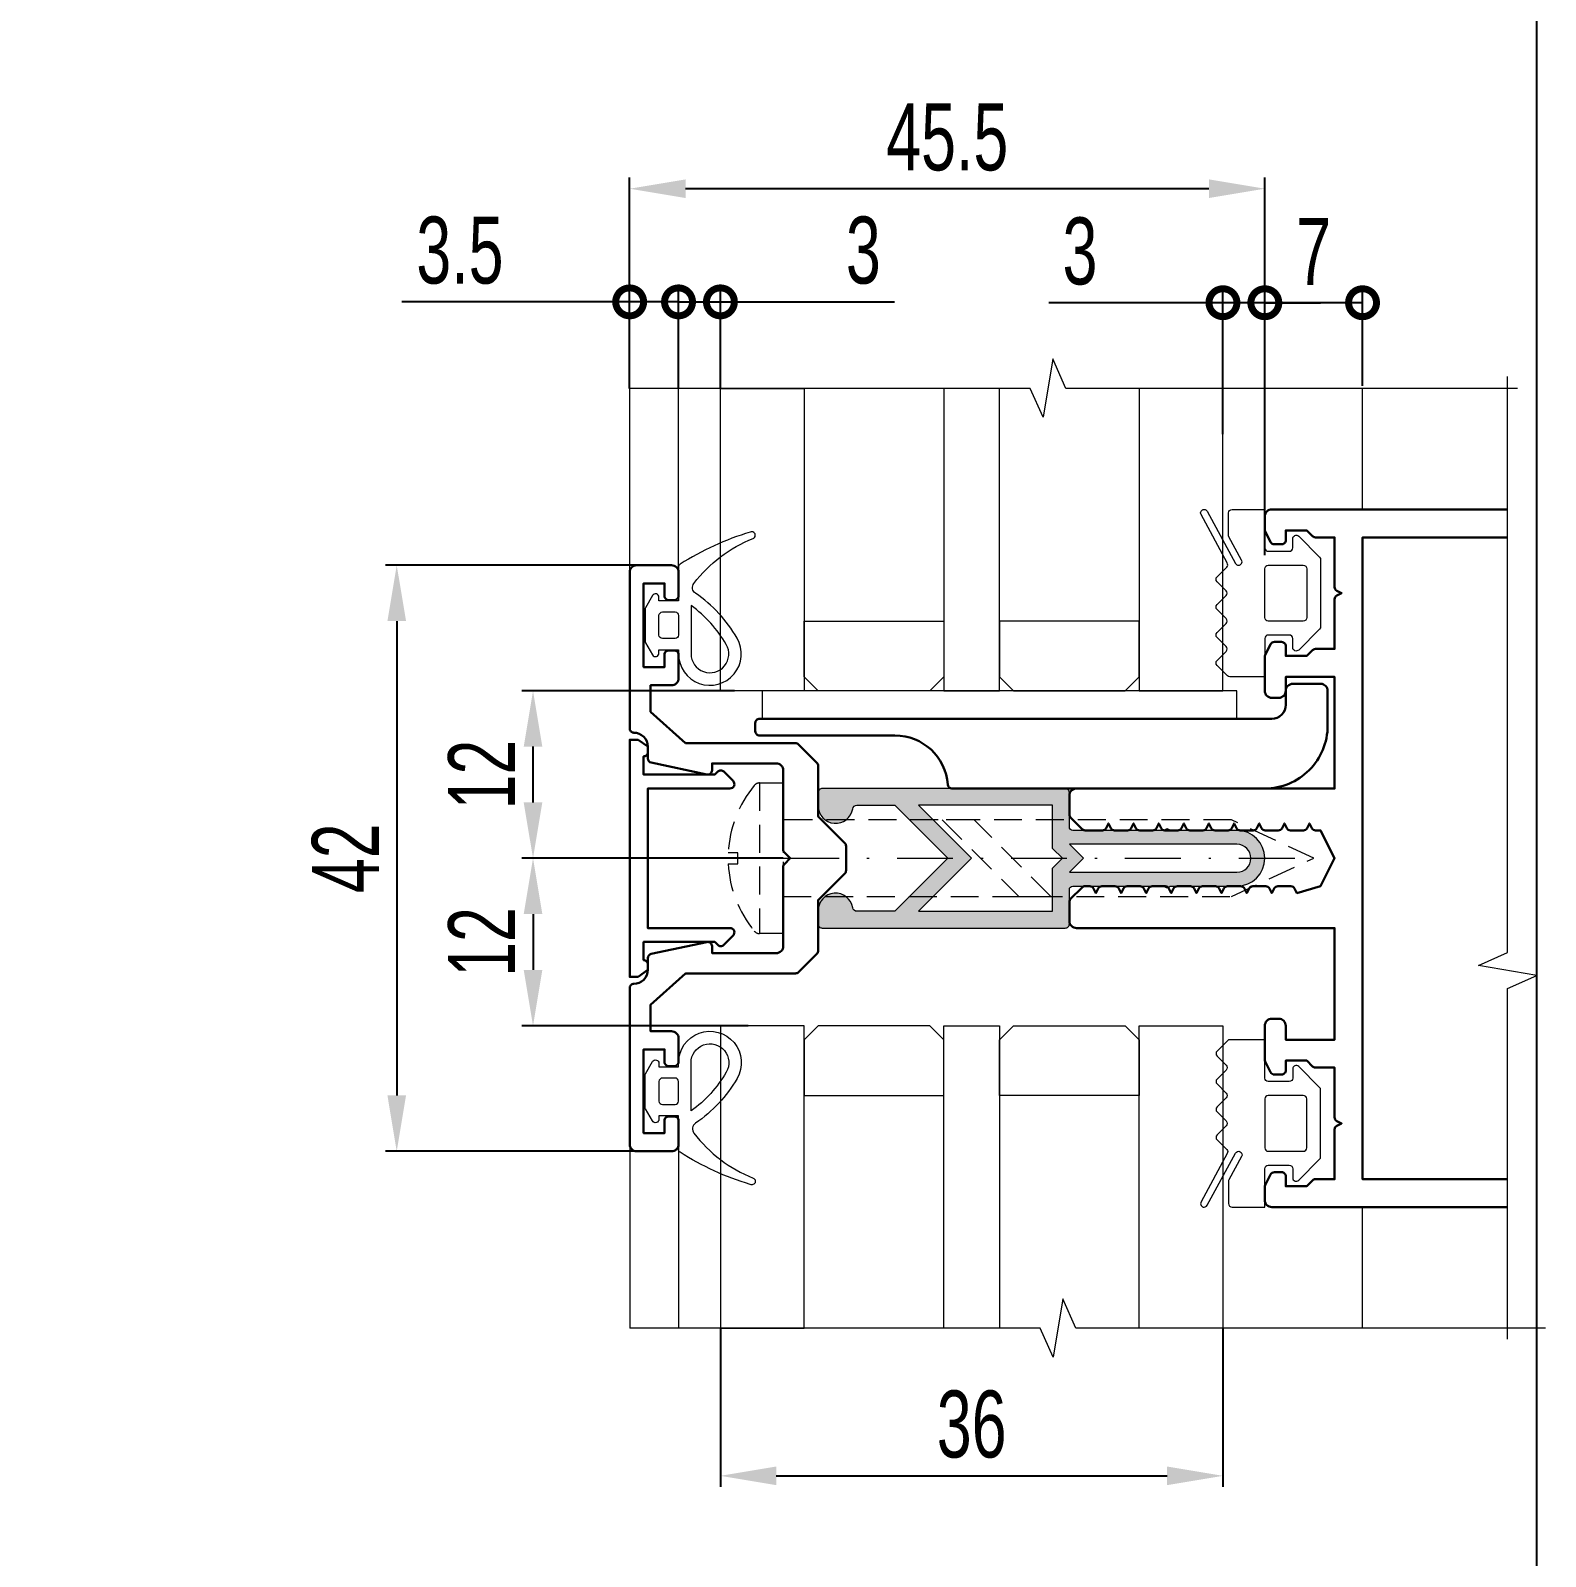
# Model space of a CAD drawing. Extents: x -37 to 8820, y -336 to 478.
# Drawn here: x 8312.6 to 8380.4, y 138.5 to 206.9 of the extents above; entities that cross this region are included whole.
import ezdxf

# ---------------------------------------------------------------- set-up
doc = ezdxf.new("R2010")
doc.units = 0
doc.header["$LTSCALE"] = 5
doc.linetypes.add('DASHDOT', pattern=[1, 0.5, -0.25, 0, -0.25])
doc.linetypes.add('HIDDEN', pattern=[0.375, 0.25, -0.125])
doc.layers.get('0').update_dxf_attribs({"linetype": 'CONTINUOUS', "lineweight": 30})
doc.layers.get('DEFPOINTS').update_dxf_attribs({"linetype": 'CONTINUOUS'})
for name, color, linetype, lineweight in [('1', 6, 'DASHDOT', 13), ('2', 3, 'HIDDEN', 13), ('3', 1, 'CONTINUOUS', 20), ('Dimentions', 5, 'CONTINUOUS', 15), ('Glass', 5, 'CONTINUOUS', 20), ('Зигзаг', 1, 'CONTINUOUS', 15), ('Конструкции', 252, 'CONTINUOUS', 20), ('Подкладки', 1, 'CONTINUOUS', 20), ('Уплотнители', 1, 'CONTINUOUS', 20), ('Штриховка', 1, 'CONTINUOUS', 5)]:
    doc.layers.add(name, color=color, linetype=linetype, lineweight=lineweight)
doc.layers.add('Скрытые', color=14, linetype='CONTINUOUS', plot=False)
doc.styles.add('3', font='RUSS.SHX', dxfattribs={"width": 0.7, "height": 3})
doc.styles.add('4', font='RUSS.shx', dxfattribs={"width": 0.7, "height": 3.5})
doc.dimstyles.new('MX1_6', dxfattribs={"dimtxt": 3, "dimasz": 2.5, "dimexe": 0.5, "dimexo": 0, "dimgap": 0.8, "dimtad": 1, "dimlfac": 1.6, "dimdsep": 46, "dimtxsty": '3', "dimcen": 0, "dimclrd": 256, "dimclre": 256, "dimclrt": 256, "dimaunit": 1, "dimadec": 0, "dimazin": 0, "dimtfac": 1, "dimtmove": 0, "dimatfit": 1, "dimfxl": 1, "dimtvp": 1, "dimtolj": 1, "dimtzin": 0, "dimarcsym": 0})

# ---------------------------------------------------------------- blocks, each defined once
blk = doc.blocks.new('_DotSmall')
at = {"color": 0, "linetype": 'ByBlock', "const_width": 0.5}
blk.add_lwpolyline([(-0.0625, 0, 1), (0.0625, 0, 1)], format="xyb", close=True, dxfattribs=at)
blk = doc.blocks.new('*D182')
at = {"layer": 'DEFPOINTS', "color": 0, "linetype": 'Continuous', "transparency": 16777216}
for p in [(8367.817, 194.706), (8365.942, 188.82), (8367.817, 183.397)]:
    blk.add_point(p, dxfattribs=at)
at = {"layer": 'Dimentions', "linetype": 'Continuous', "lineweight": -2, "transparency": 16777216}
for p, q in [((8365.942, 188.82), (8365.942, 195.206)), ((8367.817, 183.397), (8367.817, 195.206)), ((8365.942, 194.706), (8358.142, 194.706)), ((8367.817, 194.706), (8365.942, 194.706)), ((8367.817, 194.706), (8370.317, 194.706))]:
    blk.add_line(p, q, dxfattribs=at)
at = {"layer": 'Dimentions', "linetype": 'Continuous', "lineweight": -2, "transparency": 16777216, "xscale": 2.5, "yscale": 2.5, "zscale": 2.5}
blk.add_blockref('_DotSmall', (8365.942, 194.706), dxfattribs=at)
at = {"layer": 'Dimentions', "linetype": 'Continuous', "lineweight": -2, "transparency": 16777216, "xscale": 2.5, "yscale": 2.5, "zscale": 2.5, "rotation": 180}
blk.add_blockref('_DotSmall', (8367.817, 194.706), dxfattribs=at)
at = {"layer": 'Dimentions', "linetype": 'Continuous', "transparency": 16777216, "insert": (8359.542, 197.006), "char_height": 3, "attachment_point": 5, "style": '3'}
blk.add_mtext('\\A1;3', dxfattribs=at)
blk = doc.blocks.new('*D183')
at = {"layer": 'DEFPOINTS', "color": 0, "linetype": 'Continuous', "transparency": 16777216}
for p in [(8339.379, 199.813), (8367.817, 194.706), (8339.379, 190.87)]:
    blk.add_point(p, dxfattribs=at)
at = {"layer": 'Dimentions', "linetype": 'Continuous', "lineweight": -2, "transparency": 16777216}
for p, q in [((8339.379, 190.87), (8339.379, 200.313)), ((8367.817, 194.706), (8367.817, 200.313)), ((8365.317, 199.813), (8341.879, 199.813))]:
    blk.add_line(p, q, dxfattribs=at)
at = {"layer": 'Dimentions', "linetype": 'Continuous', "transparency": 16777216}
for points in [[(8341.879, 200.23), (8341.879, 199.396), (8339.379, 199.813)], [(8365.317, 200.23), (8365.317, 199.396), (8367.817, 199.813)]]:
    blk.add_solid(points, dxfattribs=at)
at = {"layer": 'Dimentions', "linetype": 'Continuous', "transparency": 16777216, "insert": (8353.598, 202.113), "char_height": 3, "attachment_point": 5, "style": '3'}
blk.add_mtext('\\A1;45.5', dxfattribs=at)
blk = doc.blocks.new('*D184')
at = {"layer": 'DEFPOINTS', "color": 0, "linetype": 'Continuous', "transparency": 16777216}
for p in [(8343.442, 148.774), (8365.942, 148.774), (8365.942, 142.161)]:
    blk.add_point(p, dxfattribs=at)
at = {"layer": 'Dimentions', "linetype": 'Continuous', "lineweight": -2, "transparency": 16777216}
for p, q in [((8343.442, 148.774), (8343.442, 141.661)), ((8365.942, 148.774), (8365.942, 141.661)), ((8345.942, 142.161), (8363.442, 142.161))]:
    blk.add_line(p, q, dxfattribs=at)
at = {"layer": 'Dimentions', "linetype": 'Continuous', "transparency": 16777216}
for points in [[(8345.942, 142.577), (8345.942, 141.744), (8343.442, 142.161)], [(8363.442, 142.577), (8363.442, 141.744), (8365.942, 142.161)]]:
    blk.add_solid(points, dxfattribs=at)
at = {"layer": 'Dimentions', "linetype": 'Continuous', "transparency": 16777216, "insert": (8354.692, 144.461), "char_height": 3, "attachment_point": 5, "style": '3'}
blk.add_mtext('\\A1;36', dxfattribs=at)
blk = doc.blocks.new('*D185')
at = {"layer": 'DEFPOINTS', "color": 0, "linetype": 'Continuous', "transparency": 16777216}
for p in [(8367.817, 194.706), (8367.817, 190.986), (8372.192, 190.986)]:
    blk.add_point(p, dxfattribs=at)
at = {"layer": 'Dimentions', "linetype": 'Continuous', "lineweight": -2, "transparency": 16777216}
for p, q in [((8367.817, 190.986), (8367.817, 195.206)), ((8372.192, 190.986), (8372.192, 195.206)), ((8372.192, 194.706), (8367.817, 194.706))]:
    blk.add_line(p, q, dxfattribs=at)
at = {"layer": 'Dimentions', "linetype": 'Continuous', "lineweight": -2, "transparency": 16777216, "xscale": 2.5, "yscale": 2.5, "zscale": 2.5, "rotation": 180}
blk.add_blockref('_DotSmall', (8367.817, 194.706), dxfattribs=at)
at = {"layer": 'Dimentions', "linetype": 'Continuous', "lineweight": -2, "transparency": 16777216, "xscale": 2.5, "yscale": 2.5, "zscale": 2.5}
blk.add_blockref('_DotSmall', (8372.192, 194.706), dxfattribs=at)
at = {"layer": 'Dimentions', "linetype": 'Continuous', "transparency": 16777216, "insert": (8370.004, 197.006), "char_height": 3, "attachment_point": 5, "style": '3'}
blk.add_mtext('\\A1;7', dxfattribs=at)
blk = doc.blocks.new('*D193')
at = {"layer": 'DEFPOINTS', "color": 0, "linetype": 'Continuous', "transparency": 16777216}
for p in [(8343.442, 194.744), (8341.567, 190.87), (8343.442, 190.87)]:
    blk.add_point(p, dxfattribs=at)
at = {"layer": 'Dimentions', "linetype": 'Continuous', "lineweight": -2, "transparency": 16777216}
for p, q in [((8341.567, 190.87), (8341.567, 195.244)), ((8343.442, 190.87), (8343.442, 195.244)), ((8341.567, 194.744), (8339.067, 194.744)), ((8341.567, 194.744), (8343.442, 194.744)), ((8343.442, 194.744), (8351.242, 194.744))]:
    blk.add_line(p, q, dxfattribs=at)
at = {"layer": 'Dimentions', "linetype": 'Continuous', "lineweight": -2, "transparency": 16777216, "xscale": 2.5, "yscale": 2.5, "zscale": 2.5}
blk.add_blockref('_DotSmall', (8341.567, 194.744), dxfattribs=at)
at = {"layer": 'Dimentions', "linetype": 'Continuous', "lineweight": -2, "transparency": 16777216, "xscale": 2.5, "yscale": 2.5, "zscale": 2.5, "rotation": 180}
blk.add_blockref('_DotSmall', (8343.442, 194.744), dxfattribs=at)
at = {"layer": 'Dimentions', "linetype": 'Continuous', "transparency": 16777216, "insert": (8349.842, 197.044), "char_height": 3, "attachment_point": 5, "style": '3'}
blk.add_mtext('\\A1;3', dxfattribs=at)
blk = doc.blocks.new('KP45571')
at = {"lineweight": -2, "flags": 128}
blk.add_lwpolyline([(6.21, -5.01, -0.414214), (6.21, -5.44), (5.54, -6.11, -0.668179), (5, -5.88), (5, 0), (-5, 0), (-5, -5.88, -0.668179), (-5.54, -6.11), (-6.21, -5.44, -0.414214), (-6.21, -5.01), (-6, -4.8), (-6, 0.3), (-7.3, 0.3), (-7.3, 0.3, -0.414214), (-7.6, 0), (-8, 0), (-8.5, 0.7), (-8.5, 1.3), (8.5, 1.3), (8.5, 0.7), (8, 0), (7.6, 0, -0.414214), (7.3, 0.3), (6, 0.3), (6, -4.8)], format="xyb", close=True, dxfattribs=at)
at = {"layer": '3', "style": '4', "width": 0.7, "flags": 3}
blk.add_attdef('КП45571', (0, 1.3), '', height=3.5, dxfattribs=at)
blk = doc.blocks.new('*D194')
at = {"layer": 'DEFPOINTS', "color": 0, "linetype": 'Continuous', "transparency": 16777216}
for p in [(8339.379, 194.744), (8339.379, 190.87), (8341.567, 190.87)]:
    blk.add_point(p, dxfattribs=at)
at = {"layer": 'Dimentions', "linetype": 'Continuous', "lineweight": -2, "transparency": 16777216}
for p, q in [((8339.379, 190.87), (8339.379, 195.244)), ((8341.567, 190.87), (8341.567, 195.244)), ((8339.379, 194.744), (8329.179, 194.744)), ((8341.567, 194.744), (8339.379, 194.744)), ((8341.567, 194.744), (8344.067, 194.744))]:
    blk.add_line(p, q, dxfattribs=at)
at = {"layer": 'Dimentions', "linetype": 'Continuous', "lineweight": -2, "transparency": 16777216, "xscale": 2.5, "yscale": 2.5, "zscale": 2.5}
blk.add_blockref('_DotSmall', (8339.379, 194.744), dxfattribs=at)
at = {"layer": 'Dimentions', "linetype": 'Continuous', "lineweight": -2, "transparency": 16777216, "xscale": 2.5, "yscale": 2.5, "zscale": 2.5, "rotation": 180}
blk.add_blockref('_DotSmall', (8341.567, 194.744), dxfattribs=at)
at = {"layer": 'Dimentions', "linetype": 'Continuous', "transparency": 16777216, "insert": (8331.779, 197.044), "char_height": 3, "attachment_point": 5, "style": '3'}
blk.add_mtext('\\A1;3.5', dxfattribs=at)
blk = doc.blocks.new('*D195')
at = {"layer": 'DEFPOINTS', "color": 0, "transparency": 16777216}
for p in [(8335.052, 177.322), (8344.067, 177.322), (8346.254, 169.822)]:
    blk.add_point(p, dxfattribs=at)
at = {"layer": 'Dimentions', "lineweight": -2, "transparency": 16777216}
for p, q in [((8344.067, 177.322), (8334.552, 177.322)), ((8335.052, 172.322), (8335.052, 174.822)), ((8346.254, 169.822), (8334.552, 169.822))]:
    blk.add_line(p, q, dxfattribs=at)
at = {"layer": 'Dimentions', "transparency": 16777216}
for points in [[(8334.635, 174.822), (8335.469, 174.822), (8335.052, 177.322)], [(8334.635, 172.322), (8335.469, 172.322), (8335.052, 169.822)]]:
    blk.add_solid(points, dxfattribs=at)
at = {"layer": 'Dimentions', "transparency": 16777216, "insert": (8332.752, 173.572), "char_height": 3, "attachment_point": 5, "rotation": 90, "style": '3'}
blk.add_mtext('\\A1;12', dxfattribs=at)
blk = doc.blocks.new('*D196')
at = {"layer": 'DEFPOINTS', "color": 0, "transparency": 16777216}
for p in [(8346.254, 169.822), (8335.052, 162.322), (8344.692, 162.322)]:
    blk.add_point(p, dxfattribs=at)
at = {"layer": 'Dimentions', "lineweight": -2, "transparency": 16777216}
for p, q in [((8346.254, 169.822), (8334.552, 169.822)), ((8335.052, 167.322), (8335.052, 164.822)), ((8344.692, 162.322), (8334.552, 162.322))]:
    blk.add_line(p, q, dxfattribs=at)
at = {"layer": 'Dimentions', "transparency": 16777216}
for points in [[(8334.635, 167.322), (8335.469, 167.322), (8335.052, 169.822)], [(8334.635, 164.822), (8335.469, 164.822), (8335.052, 162.322)]]:
    blk.add_solid(points, dxfattribs=at)
at = {"layer": 'Dimentions', "transparency": 16777216, "insert": (8332.752, 166.072), "char_height": 3, "attachment_point": 5, "rotation": 90, "style": '3'}
blk.add_mtext('\\A1;12', dxfattribs=at)
blk = doc.blocks.new('*D197')
at = {"layer": 'DEFPOINTS', "color": 0, "transparency": 16777216}
for p in [(8339.692, 182.947), (8328.95, 156.697), (8339.692, 156.697)]:
    blk.add_point(p, dxfattribs=at)
at = {"layer": 'Dimentions', "lineweight": -2, "transparency": 16777216}
for p, q in [((8339.692, 182.947), (8328.45, 182.947)), ((8328.95, 180.447), (8328.95, 159.197)), ((8339.692, 156.697), (8328.45, 156.697))]:
    blk.add_line(p, q, dxfattribs=at)
at = {"layer": 'Dimentions', "transparency": 16777216}
for points in [[(8328.534, 180.447), (8329.367, 180.447), (8328.95, 182.947)], [(8328.534, 159.197), (8329.367, 159.197), (8328.95, 156.697)]]:
    blk.add_solid(points, dxfattribs=at)
at = {"layer": 'Dimentions', "transparency": 16777216, "insert": (8326.65, 169.822), "char_height": 3, "attachment_point": 5, "rotation": 90, "style": '3'}
blk.add_mtext('\\A1;42', dxfattribs=at)

msp = doc.modelspace()

# ---------------------------------------------------------------- hatches: boundary and pattern name
at = {"layer": 'Штриховка'}
h = msp.add_hatch(color=256, dxfattribs=at)
h.dxf.hatch_style = 1
edge = h.paths.add_edge_path(flags=16)
edge.add_line((8359.692, 169.822), (8359.067, 169.197))
edge.add_line((8359.067, 169.197), (8366.567, 169.197))
edge.add_arc((8366.567, 169.822), 0.625, 270, 450)
edge.add_line((8366.567, 170.447), (8359.067, 170.447))
edge.add_line((8359.067, 170.447), (8359.692, 169.822))
h.paths.add_polyline_path([(8358.317, 169.3827), (8358.7563, 169.822), (8358.317, 170.2614), (8358.317, 172.197), (8352.3151, 172.197), (8354.6901, 169.822), (8352.3151, 167.447), (8358.317, 167.447)], flags=16)
edge = h.paths.add_edge_path()
edge.add_line((8359.067, 166.8845), (8359.067, 168.4158))
edge.add_arc((8359.2232, 168.4158), 0.1562, 90, 180, ccw=False)
edge.add_line((8359.2232, 168.572), (8363.317, 168.572))
edge.add_arc((8363.442, 168.6658), 0.1562, 216.869898, 323.130102)
edge.add_line((8363.567, 168.572), (8366.567, 168.572))
edge.add_arc((8366.567, 169.822), 1.25, 270, 450)
edge.add_line((8366.567, 171.072), (8363.567, 171.072))
edge.add_arc((8363.442, 170.9783), 0.1562, 36.869898, 143.130102)
edge.add_line((8363.317, 171.072), (8359.2232, 171.072))
edge.add_arc((8359.2232, 171.2283), 0.1562, 180, 270, ccw=False)
edge.add_line((8359.067, 171.2283), (8359.067, 172.7595))
edge.add_arc((8358.8795, 172.7595), 0.1875, 0, 90)
edge.add_line((8358.8795, 172.947), (8348.0045, 172.947))
edge.add_arc((8348.0045, 172.7595), 0.1875, 90, 180)
edge.add_line((8347.817, 172.7595), (8347.817, 172.1658))
edge.add_arc((8348.5982, 172.1658), 0.7812, 180, 350.718201)
edge.add_arc((8349.5543, 172.0095), 0.1875, 90, 170.718201, ccw=False)
edge.add_line((8349.5543, 172.197), (8351.2545, 172.197))
edge.add_line((8351.2545, 172.197), (8353.6295, 169.822))
edge.add_line((8353.6295, 169.822), (8351.2545, 167.447))
edge.add_line((8351.2545, 167.447), (8349.5543, 167.447))
edge.add_arc((8349.5543, 167.6345), 0.1875, 189.281799, 270, ccw=False)
edge.add_arc((8348.5982, 167.4783), 0.7812, 9.281799, 180)
edge.add_line((8347.817, 167.4783), (8347.817, 166.8845))
edge.add_arc((8348.0045, 166.8845), 0.1875, 180, 270)
edge.add_line((8348.0045, 166.697), (8358.8795, 166.697))
edge.add_arc((8358.8795, 166.8845), 0.1875, 270, 360)

# ---------------------------------------------------------------- linework, layer by layer
msp.add_lwpolyline([(8378.6821, 154.197), (8368.1295, 154.197, -0.4142136), (8367.817, 154.5095), (8367.817, 155.0903, -0.1164338), (8367.8368, 155.1741), (8368.0777, 155.6559, -0.284079), (8368.2454, 155.7595), (8368.567, 155.7595, -0.4142136), (8368.7545, 155.572), (8368.7545, 155.1345), (8369.692, 155.1345), (8369.9496, 155.3921, -0.1989124), (8370.0821, 155.447), (8370.942, 155.447), (8370.942, 157.6749, -0.284079), (8371.0456, 157.8426), (8371.2545, 157.947), (8371.0456, 158.0515, -0.284079), (8370.942, 158.2192), (8370.942, 160.447), (8370.0821, 160.447, -0.1989124), (8369.9496, 160.502), (8369.692, 160.7595), (8368.7545, 160.7595), (8368.7545, 160.322, -0.4142136), (8368.567, 160.1345), (8368.2454, 160.1345, -0.284079), (8368.0777, 160.2382), (8367.8368, 160.72, -0.1164338), (8367.817, 160.8038), (8367.817, 162.322, -0.4142136), (8368.1295, 162.6345), (8368.442, 162.6345, -0.4142136), (8368.7545, 162.322), (8368.7545, 161.697), (8370.942, 161.697), (8370.942, 166.697), (8359.3795, 166.697, -0.4142136), (8359.067, 167.0095), (8359.067, 167.8694, -0.1989124), (8359.1219, 168.002), (8359.6371, 168.5171, -0.1989124), (8359.7696, 168.572), (8359.9823, 168.572, -0.284079), (8360.15, 168.4684), (8360.2545, 168.2595), (8360.3589, 168.4684, -0.284079), (8360.5266, 168.572), (8361.1073, 168.572, -0.284079), (8361.275, 168.4684), (8361.3795, 168.2595), (8361.4839, 168.4684, -0.284079), (8361.6516, 168.572), (8362.2323, 168.572, -0.284079), (8362.4, 168.4684), (8362.5045, 168.2595), (8362.6089, 168.4684, -0.284079), (8362.7766, 168.572), (8363.3573, 168.572, -0.284079), (8363.525, 168.4684), (8363.6295, 168.2595), (8363.7339, 168.4684, -0.284079), (8363.9016, 168.572), (8364.4823, 168.572, -0.284079), (8364.65, 168.4684), (8364.7545, 168.2595), (8364.8589, 168.4684, -0.284079), (8365.0266, 168.572), (8365.6073, 168.572, -0.284079), (8365.775, 168.4684), (8365.8795, 168.2595), (8365.9839, 168.4684, -0.284079), (8366.1516, 168.572), (8366.7323, 168.572, -0.284079), (8366.9, 168.4684), (8367.0045, 168.2595), (8367.1089, 168.4684, -0.284079), (8367.2766, 168.572), (8367.8573, 168.572, -0.284079), (8368.025, 168.4684), (8368.1295, 168.2595), (8368.2339, 168.4684, -0.284079), (8368.4016, 168.572), (8368.9823, 168.572, -0.284079), (8369.15, 168.4684), (8369.2545, 168.2595), (8370.317, 168.572), (8370.942, 169.822), (8370.317, 171.072), (8370.0891, 171.072, -0.284079), (8369.9214, 171.1757), (8369.817, 171.3845), (8369.7125, 171.1757, -0.284079), (8369.5448, 171.072), (8368.9641, 171.072, -0.284079), (8368.7964, 171.1757), (8368.692, 171.3845), (8368.5875, 171.1757, -0.284079), (8368.4198, 171.072), (8367.8391, 171.072, -0.284079), (8367.6714, 171.1757), (8367.567, 171.3845), (8367.4625, 171.1757, -0.284079), (8367.2948, 171.072), (8366.7141, 171.072, -0.284079), (8366.5464, 171.1757), (8366.442, 171.3845), (8366.3375, 171.1757, -0.284079), (8366.1698, 171.072), (8365.5891, 171.072, -0.284079), (8365.4214, 171.1757), (8365.317, 171.3845), (8365.2125, 171.1757, -0.284079), (8365.0448, 171.072), (8364.4641, 171.072, -0.284079), (8364.2964, 171.1757), (8364.192, 171.3845), (8364.0875, 171.1757, -0.284079), (8363.9198, 171.072), (8363.3391, 171.072, -0.284079), (8363.1714, 171.1757), (8363.067, 171.3845), (8362.9625, 171.1757, -0.284079), (8362.7948, 171.072), (8362.2141, 171.072, -0.284079), (8362.0464, 171.1757), (8361.942, 171.3845), (8361.8375, 171.1757, -0.284079), (8361.6698, 171.072), (8361.0891, 171.072, -0.284079), (8360.9214, 171.1757), (8360.817, 171.3845), (8360.7125, 171.1757, -0.284079), (8360.5448, 171.072), (8359.7696, 171.072, -0.1989124), (8359.6371, 171.127), (8359.1219, 171.6421, -0.1989124), (8359.067, 171.7747), (8359.067, 172.6345, -0.4142136), (8359.3795, 172.947), (8370.942, 172.947), (8370.942, 177.947), (8368.7545, 177.947), (8368.7545, 177.322, -0.4142136), (8368.442, 177.0095), (8368.1295, 177.0095, -0.4142136), (8367.817, 177.322), (8367.817, 178.8403, -0.1164338), (8367.8368, 178.9241), (8368.0777, 179.4059, -0.284079), (8368.2454, 179.5095), (8368.567, 179.5095, -0.4142136), (8368.7545, 179.322), (8368.7545, 178.8845), (8369.692, 178.8845), (8369.9496, 179.1421, -0.1989124), (8370.0821, 179.197), (8370.942, 179.197), (8370.942, 181.4249, -0.284079), (8371.0456, 181.5926), (8371.2545, 181.697), (8371.0456, 181.8015, -0.284079), (8370.942, 181.9692), (8370.942, 184.197), (8370.0821, 184.197, -0.1989124), (8369.9496, 184.252), (8369.692, 184.5095), (8368.7545, 184.5095), (8368.7545, 184.072, -0.4142136), (8368.567, 183.8845), (8368.2454, 183.8845, -0.284079), (8368.0777, 183.9882), (8367.8368, 184.47, -0.1164338), (8367.817, 184.5538), (8367.817, 185.1345, -0.4142136), (8368.1295, 185.447), (8378.6821, 185.447)], format="xyb")
msp.add_lwpolyline([(8378.6821, 155.447), (8372.192, 155.447), (8372.192, 184.197), (8378.6821, 184.197)])
for points in [[(8341.567, 177.8845), (8341.567, 178.947, 0.4142136), (8341.3795, 179.1345), (8341.1295, 179.1345, 0.4142136), (8340.942, 178.947), (8340.942, 178.3845), (8340.0045, 178.3845), (8340.0045, 182.1345), (8340.942, 182.1345), (8340.942, 181.572, 0.4142136), (8341.1295, 181.3845), (8341.3795, 181.3845, 0.4142136), (8341.567, 181.572), (8341.567, 182.6345, 0.4142136), (8341.2545, 182.947), (8339.692, 182.947, 0.4142136), (8339.3795, 182.6345), (8339.3795, 175.6345, 0.4142136), (8339.567, 175.447, -0.4142136), (8340.192, 174.822), (8340.192, 174.2909, 0.3541186), (8340.3405, 174.1075), (8342.8405, 173.5761, 0.4769755), (8343.067, 173.7595), (8343.067, 174.072), (8345.942, 174.072, -0.4142136), (8346.2545, 173.7595), (8346.2545, 170.2122, 0.1989124), (8346.3094, 170.0796), (8346.567, 169.822), (8346.3094, 169.5645, 0.1989124), (8346.2545, 169.4319), (8346.2545, 165.8845, -0.4142136), (8345.942, 165.572), (8343.067, 165.572), (8343.067, 165.8845, 0.4769755), (8342.8405, 166.068), (8340.3405, 165.5366, 0.3541186), (8340.192, 165.3532), (8340.192, 164.822, -0.4142136), (8339.567, 164.197, 0.4142136), (8339.3795, 164.0095), (8339.3795, 157.0095, 0.4142136), (8339.692, 156.697), (8341.2545, 156.697, 0.4142136), (8341.567, 157.0095), (8341.567, 158.072, 0.4142136), (8341.3795, 158.2595), (8341.1295, 158.2595, 0.4142136), (8340.942, 158.072), (8340.942, 157.5095), (8340.0045, 157.5095), (8340.0045, 161.2595), (8340.942, 161.2595), (8340.942, 160.697, 0.4142136), (8341.1295, 160.5095), (8341.3795, 160.5095, 0.4142136), (8341.567, 160.697), (8341.567, 161.7595, 0.4142136), (8341.2545, 162.072), (8340.317, 162.072), (8340.3168, 163.2595), (8341.8795, 164.6658), (8346.8018, 164.6658, 0.1989124), (8346.9344, 164.7207), (8347.7621, 165.5484, 0.1989124), (8347.817, 165.681), (8347.817, 167.947), (8349.0121, 169.1421, 0.1989124), (8349.067, 169.2747), (8349.067, 170.3694, 0.1989124), (8349.0121, 170.502), (8347.817, 171.697), (8347.817, 173.9631, 0.1989124), (8347.7621, 174.0957), (8346.9344, 174.9234, 0.1989124), (8346.8018, 174.9783), (8341.8795, 174.9783), (8340.317, 176.3845), (8340.317, 177.572), (8341.2545, 177.572, 0.4142136)], [(8351.2545, 175.322), (8345.192, 175.322, -0.4142136), (8345.0045, 175.5095), (8345.0045, 175.8845, -0.4142136), (8345.192, 176.072), (8368.1295, 176.072, 0.4142136), (8368.7545, 176.697), (8368.7545, 177.322, -0.4142136), (8369.067, 177.6345), (8370.317, 177.6345, -0.4142136), (8370.6295, 177.322), (8370.6295, 175.7595, -0.4142136), (8367.817, 172.947), (8353.8101, 172.947, -0.3929223), (8353.6231, 173.1208, 0.3929223)]]:
    msp.add_lwpolyline(points, format="xyb", close=True)
at = {"layer": '1'}
msp.add_line((8346.2545, 169.822), (8370.0045, 169.822), dxfattribs=at)
at = {"layer": '2'}
msp.add_line((8345.1984, 173.197), (8345.1984, 166.447), dxfattribs=at)
msp.add_lwpolyline([(8343.7916, 170.0677, -0.1618489), (8344.9574, 173.0834, -0.2238875), (8345.1984, 173.197), (8346.2545, 173.197), (8346.2545, 166.447), (8345.1984, 166.447, -0.2238875), (8344.9574, 166.5607, -0.1618489), (8343.7916, 169.5764), (8344.2293, 169.5764), (8344.2293, 170.0677)], format="xyb", close=True, dxfattribs=at)
for points in [[(8346.2545, 168.1033), (8366.3186, 168.1033), (8370.0045, 169.822), (8366.3186, 171.5408), (8346.2545, 171.5408)], [(8353.3727, 171.5408), (8356.8102, 168.1033), (8358.2425, 168.1033), (8354.805, 171.5408)]]:
    msp.add_lwpolyline(points, close=True, dxfattribs=at)
at = {"layer": '3'}
for points in [[(8344.9061, 184.1457, 1.0422603), (8344.7786, 184.4307, 0.0693865), (8341.6392, 182.9935, 0.2561217), (8341.567, 182.8617), (8341.567, 181.3533), (8340.692, 181.3533), (8340.692, 181.5095, 0.767327), (8340.4004, 181.5877), (8340.0879, 181.0464, 0.1316525), (8340.067, 180.9683), (8340.067, 179.5508, 0.1316525), (8340.0879, 179.4727), (8340.4004, 178.9314, 0.767327), (8340.692, 179.0095), (8340.692, 179.1658), (8341.567, 179.1658), (8341.567, 178.9783, 1.3063117), (8344.1878, 179.687, 0.1106677), (8342.3276, 181.6894, -0.4292729), (8342.2562, 182.1369, -0.1354475)], [(8342.1295, 178.9783, 1.3063117), (8343.702, 179.4035, 0.1041186), (8342.1295, 181.1408)], [(8341.567, 180.697), (8341.567, 179.822, -0.4142136), (8341.4107, 179.6658), (8340.8482, 179.6658, -0.4142136), (8340.692, 179.822), (8340.692, 180.697, -0.4142136), (8340.8482, 180.8533), (8341.4107, 180.8533, -0.4142136)], [(8359.067, 166.8845), (8359.067, 168.4158, -0.4142136), (8359.2232, 168.572), (8363.317, 168.572, 0.5), (8363.567, 168.572), (8366.567, 168.572, 1), (8366.567, 171.072), (8363.567, 171.072, 0.5), (8363.317, 171.072), (8359.2232, 171.072, -0.4142136), (8359.067, 171.2283), (8359.067, 172.7595, 0.4142136), (8358.8795, 172.947), (8348.0045, 172.947, 0.4142136), (8347.817, 172.7595), (8347.817, 172.1658, 0.9221128), (8349.3692, 172.0398, -0.3675232), (8349.5543, 172.197), (8351.2545, 172.197), (8353.6295, 169.822), (8351.2545, 167.447), (8349.5543, 167.447, -0.3675232), (8349.3692, 167.6043, 0.9221128), (8347.817, 167.4783), (8347.817, 166.8845, 0.4142136), (8348.0045, 166.697), (8358.8795, 166.697, 0.4142136)], [(8359.692, 169.822), (8359.067, 169.197), (8366.567, 169.197, 1), (8366.567, 170.447), (8359.067, 170.447), (8359.692, 169.822)], [(8344.9061, 155.4984, -1.0422603), (8344.7786, 155.2134, -0.0693865), (8341.6392, 156.6506, -0.2561217), (8341.567, 156.7824), (8341.567, 158.2908), (8340.692, 158.2908), (8340.692, 158.1345, -0.767327), (8340.4004, 158.0564), (8340.0879, 158.5977, -0.1316525), (8340.067, 158.6758), (8340.067, 160.0933, -0.1316525), (8340.0879, 160.1714), (8340.4004, 160.7127, -0.767327), (8340.692, 160.6345), (8340.692, 160.4783), (8341.567, 160.4783), (8341.567, 160.6658, -1.3063117), (8344.1878, 159.9571, -0.1106677), (8342.3276, 157.9547, 0.4292729), (8342.2562, 157.5072, 0.1354475)], [(8342.1295, 160.6658, -1.3063117), (8343.702, 160.2406, -0.1041186), (8342.1295, 158.5033)], [(8341.567, 158.947), (8341.567, 159.822, 0.4142136), (8341.4107, 159.9783), (8340.8482, 159.9783, 0.4142136), (8340.692, 159.822), (8340.692, 158.947, 0.4142136), (8340.8482, 158.7908), (8341.4107, 158.7908, 0.4142136)]]:
    msp.add_lwpolyline(points, format="xyb", close=True, dxfattribs=at)
msp.add_lwpolyline([(8358.317, 169.3827), (8358.7563, 169.822), (8358.317, 170.2614), (8358.317, 172.197), (8352.3151, 172.197), (8354.6901, 169.822), (8352.3151, 167.447), (8358.317, 167.447)], close=True, dxfattribs=at)
at = {"layer": 'Glass'}
for points in [[(8347.192, 190.8697), (8347.192, 177.322), (8343.442, 177.322), (8343.442, 190.8697)], [(8353.442, 190.8697), (8353.442, 177.322), (8355.942, 177.322), (8355.942, 190.8697)], [(8362.192, 190.8697), (8362.192, 177.322), (8365.942, 177.322), (8365.942, 190.8697)], [(8352.817, 177.322), (8347.817, 177.322), (8347.192, 177.947), (8347.192, 180.447), (8353.442, 180.447), (8353.442, 177.947)], [(8356.567, 177.322), (8361.567, 177.322), (8362.192, 177.947), (8362.192, 180.447), (8355.942, 180.447), (8355.942, 177.947)], [(8347.192, 148.7744), (8347.192, 162.322), (8343.442, 162.322), (8343.442, 148.7744)], [(8352.817, 162.322), (8347.817, 162.322), (8347.192, 161.697), (8347.192, 159.197), (8353.442, 159.197), (8353.442, 161.697)], [(8353.442, 148.7744), (8353.442, 162.322), (8355.942, 162.322), (8355.942, 148.7744)], [(8356.567, 162.322), (8361.567, 162.322), (8362.192, 161.697), (8362.192, 159.197), (8355.942, 159.197), (8355.942, 161.697)], [(8362.192, 148.7744), (8362.192, 162.322), (8365.942, 162.322), (8365.942, 148.7744)]]:
    msp.add_lwpolyline(points, close=True, dxfattribs=at)
at = {"layer": 'Зигзаг'}
for points in [[(8379.1243, 190.8697), (8358.9048, 190.8697), (8358.324, 192.1876), (8357.8884, 189.5749), (8357.3059, 190.8697), (8339.3795, 190.8697)], [(8378.6821, 148.2833), (8378.6821, 163.9952), (8380, 164.5761), (8377.3873, 165.0117), (8378.6821, 165.5942), (8378.6821, 191.3958)], [(8380.3822, 148.7744), (8359.351, 148.7744), (8358.7701, 150.0923), (8358.3345, 147.4796), (8357.752, 148.7744), (8339.3795, 148.7744)]]:
    msp.add_lwpolyline(points, dxfattribs=at)
at = {"layer": 'Конструкции'}
for p, q in [((8339.3795, 182.6345), (8339.3795, 190.8697)), ((8341.567, 182.6345), (8341.567, 190.8697)), ((8372.192, 185.447), (8372.192, 190.8697)), ((8339.3795, 157.0095), (8339.3795, 148.7744)), ((8341.567, 157.0095), (8341.567, 148.7744)), ((8372.192, 148.7744), (8372.192, 154.197))]:
    msp.add_line(p, q, dxfattribs=at)
at = {"layer": 'Подкладки'}
msp.add_lwpolyline([(8366.567, 177.322), (8345.317, 177.322), (8345.317, 176.072), (8366.567, 176.072)], close=True, dxfattribs=at)
at = {"layer": 'Скрытые', "linetype": 'Continuous'}
msp.add_lwpolyline([(8380, 10), (8380, 287), (8215, 287), (8215, 10)], close=True, dxfattribs=at)
at = {"layer": 'Уплотнители'}
for points in [[(8366.7778, 183.1778), (8366.2109, 184.2229, -0.1249127), (8366.192, 184.2974), (8366.192, 185.2908, -0.4142136), (8366.3482, 185.447), (8367.817, 185.447), (8367.817, 183.7283, 0.4142136), (8367.9732, 183.572), (8368.9107, 183.572, 0.4142136), (8369.067, 183.7283), (8369.067, 184.1345, -0.6685867), (8369.3338, 184.2449), (8370.2713, 183.3053, -0.1986192), (8370.317, 183.1949), (8370.317, 180.1992, -0.1986192), (8370.2713, 180.0888), (8369.3338, 179.1492, -0.6685867), (8369.067, 179.2595), (8369.067, 179.6658, 0.4142136), (8368.9107, 179.822), (8367.9732, 179.822, 0.4142136), (8367.817, 179.6658), (8367.817, 177.947), (8366.2567, 177.947, -0.1989124), (8366.1462, 177.9928), (8365.6775, 178.4616, -0.4142136), (8365.6775, 178.6825), (8366.0815, 179.0866, 0.4142136), (8366.0815, 179.3075), (8365.6775, 179.7116, -0.4142136), (8365.6775, 179.9325), (8366.0815, 180.3366, 0.4142136), (8366.0815, 180.5575), (8365.6775, 180.9616, -0.4142136), (8365.6775, 181.1825), (8366.0815, 181.5866, 0.4142136), (8366.0815, 181.8075), (8365.6775, 182.2116, -0.4142136), (8365.6775, 182.4325), (8366.1095, 182.8646, 0.3320761), (8366.1364, 183.0496), (8364.9609, 185.2163, -1), (8365.2356, 185.3653), (8366.5032, 183.0288, 1)], [(8369.692, 182.7908), (8369.692, 180.6033, -0.4142136), (8369.5357, 180.447), (8367.9732, 180.447, -0.4142136), (8367.817, 180.6033), (8367.817, 182.7908, -0.4142136), (8367.9732, 182.947), (8369.5357, 182.947, -0.4142136)], [(8366.7778, 156.4663), (8366.2109, 155.4212, 0.1249127), (8366.192, 155.3467), (8366.192, 154.3533, 0.4142136), (8366.3482, 154.197), (8367.817, 154.197), (8367.817, 155.9158, -0.4142136), (8367.9732, 156.072), (8368.9107, 156.072, -0.4142136), (8369.067, 155.9158), (8369.067, 155.5095, 0.6685867), (8369.3338, 155.3992), (8370.2713, 156.3388, 0.1986192), (8370.317, 156.4492), (8370.317, 159.4449, 0.1986192), (8370.2713, 159.5553), (8369.3338, 160.4949, 0.6685867), (8369.067, 160.3845), (8369.067, 159.9783, -0.4142136), (8368.9107, 159.822), (8367.9732, 159.822, -0.4142136), (8367.817, 159.9783), (8367.817, 161.697), (8366.2567, 161.697, 0.1989124), (8366.1462, 161.6513), (8365.6775, 161.1825, 0.4142136), (8365.6775, 160.9616), (8366.0815, 160.5575, -0.4142136), (8366.0815, 160.3366), (8365.6775, 159.9325, 0.4142136), (8365.6775, 159.7116), (8366.0815, 159.3075, -0.4142136), (8366.0815, 159.0866), (8365.6775, 158.6825, 0.4142136), (8365.6775, 158.4616), (8366.0815, 158.0575, -0.4142136), (8366.0815, 157.8366), (8365.6775, 157.4325, 0.4142136), (8365.6775, 157.2116), (8366.1095, 156.7795, -0.3320761), (8366.1364, 156.5945), (8364.9609, 154.4278, 1), (8365.2356, 154.2788), (8366.5032, 156.6153, -1)], [(8369.692, 156.8533), (8369.692, 159.0408, 0.4142136), (8369.5357, 159.197), (8367.9732, 159.197, 0.4142136), (8367.817, 159.0408), (8367.817, 156.8533, 0.4142136), (8367.9732, 156.697), (8369.5357, 156.697, 0.4142136)]]:
    msp.add_lwpolyline(points, format="xyb", close=True, dxfattribs=at)

# ---------------------------------------------------------------- block references
at = {"xscale": 0.625, "yscale": 0.625, "zscale": 0.625, "rotation": 90.00000000000003}
msp.add_blockref('KP45571', (8340.192, 169.822), dxfattribs=at)

# ---------------------------------------------------------------- dimensions: what is measured, and where the dimension line sits
at = {"layer": 'Dimentions', "linetype": 'Continuous'}
for base, p1, p2, picture, middle in [((8339.3795, 199.8128), (8367.817, 194.706), (8339.3795, 190.8697), '*D183', (8353.5982, 202.1128)), ((8365.942, 142.1605), (8343.442, 148.7744), (8365.942, 148.7744), '*D184', (8354.692, 144.4605))]:
    dim = msp.add_linear_dim(base=base, p1=p1, p2=p2, dimstyle='MX1_6', dxfattribs=at)
    dim.commit()
    dim.dimension.update_dxf_attribs({"geometry": picture, "text_midpoint": middle})
for base, p1, p2, override, picture, middle in [((8339.3795, 194.7438), (8341.567, 190.8697), (8339.3795, 190.8697), {"dimdec": 1, "dimblk1": 'DotSmall', "dimblk2": 'DotSmall', "dimsah": 1}, '*D194', (8331.7795, 197.0438)), ((8343.442, 194.7438), (8341.567, 190.8697), (8343.442, 190.8697), {"dimdec": 0, "dimblk1": 'DotSmall', "dimblk2": 'DotSmall', "dimsah": 1}, '*D193', (8349.842, 197.0438)), ((8367.817, 194.706), (8372.192, 190.9855), (8367.817, 190.9855), {"dimdec": 0, "dimblk1": 'DotSmall', "dimblk2": 'DotSmall', "dimsah": 1}, '*D185', (8370.0045, 197.006))]:
    dim = msp.add_linear_dim(base=base, p1=p1, p2=p2, dimstyle='MX1_6', override=override, dxfattribs=at)
    dim.commit()
    dim.dimension.update_dxf_attribs({"geometry": picture, "text_midpoint": middle})
dim = msp.add_linear_dim(base=(8367.817, 194.706), p1=(8365.942, 188.8201), p2=(8367.817, 183.3975), dimstyle='MX1_6', override={"dimdec": 0, "dimblk1": 'DotSmall', "dimblk2": 'DotSmall', "dimsah": 1}, dxfattribs=at)
dim.commit()
dim.dimension.update_dxf_attribs({"geometry": '*D182', "text_midpoint": (8359.542, 194.706), "dimtype": 160})
at = {"layer": 'Dimentions'}
for base, p1, p2, angle, picture, middle in [((8328.9503, 156.697), (8339.692, 182.947), (8339.692, 156.697), 90, '*D197', (8326.6503, 169.822)), ((8335.0519, 177.322), (8346.2545, 169.822), (8344.067, 177.322), 90, '*D195', (8332.7519, 173.572)), ((8335.0519, 162.322), (8346.2545, 169.822), (8344.692, 162.322), 270, '*D196', (8332.7519, 166.072))]:
    dim = msp.add_linear_dim(base=base, p1=p1, p2=p2, angle=angle, dimstyle='MX1_6', dxfattribs=at)
    dim.commit()
    dim.dimension.update_dxf_attribs({"geometry": picture, "text_midpoint": middle})

doc.saveas('drawing.dxf')
